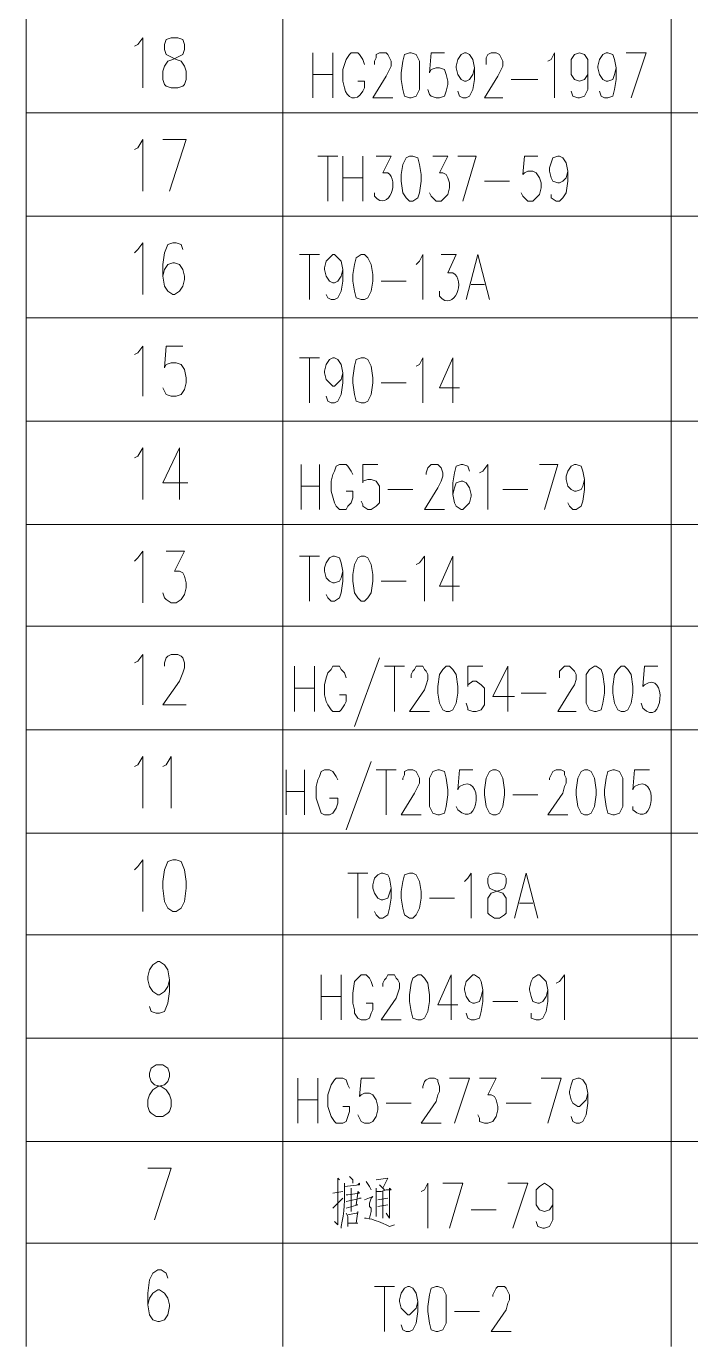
# Model space of a CAD drawing. Header units: millimetres. Extents: x 0 to 819, y 0 to 1152.
# Drawn here: x 569.3 to 641.1, y 153.7 to 295.5 of the extents above; entities that cross this region are included whole.
import ezdxf

# ---------------------------------------------------------------- set-up
doc = ezdxf.new("R2010")
doc.units = ezdxf.units.MM
doc.layers.add('1', color=7, linetype='Continuous')

msp = doc.modelspace()

# ---------------------------------------------------------------- linework, layer by layer
at = {"layer": '1', "color": 0, "lineweight": 18}
for points in [[(569.34, 297.321732), (569.34, 286.161732)], [(569.34, 286.161732), (569.34, 275.001732)], [(569.34, 275.001732), (569.34, 264.021732)], [(569.34, 264.021732), (569.34, 252.861732)], [(569.34, 252.861732), (569.34, 241.701732)], [(569.34, 241.701732), (569.34, 230.721732)], [(569.34, 230.721732), (569.34, 219.561732)], [(569.34, 219.561732), (569.34, 208.401732)], [(569.34, 208.401732), (569.34, 197.421732)], [(569.34, 197.421732), (569.34, 186.261732)], [(569.34, 186.261732), (569.34, 175.101732)], [(569.34, 175.101732), (569.34, 164.121732)], [(569.34, 164.121732), (569.34, 152.961732)]]:
    msp.add_lwpolyline(points, dxfattribs=at)
at = {"layer": '1', "color": 0, "lineweight": 9}
for points in [[(597.06, 286.161732), (597.06, 297.321732)], [(639, 286.161732), (639, 297.321732)], [(581.04, 293.361732), (581.4, 293.541732), (581.94, 294.261732), (581.94, 288.861732)], [(585, 294.261732), (584.46, 294.081732), (584.28, 293.541732), (584.28, 293.001732), (584.46, 292.461732), (584.82, 292.281732), (585.54, 291.921732), (586.08, 291.741732), (586.44, 291.201732), (586.62, 290.661732), (586.62, 289.761732), (586.44, 289.221732), (586.26, 289.041732), (585.72, 288.861732), (585, 288.861732), (584.46, 289.041732), (584.28, 289.221732), (584.1, 289.761732), (584.1, 290.661732), (584.28, 291.201732), (584.64, 291.741732), (585.18, 291.921732), (585.9, 292.281732), (586.26, 292.461732), (586.44, 293.001732), (586.44, 293.541732), (586.26, 294.081732), (585.72, 294.261732), (585, 294.261732)], [(600.3, 287.781732), (600.3, 292.641732)], [(602.46, 292.641732), (602.46, 287.781732)], [(606.96, 291.381732), (606.96, 291.741732), (607.14, 292.101732), (607.14, 292.461732), (607.5, 292.641732), (608.22, 292.641732), (608.4, 292.461732), (608.58, 292.101732), (608.76, 291.741732), (608.76, 291.201732), (608.58, 290.841732), (608.22, 290.121732), (606.78, 287.781732), (608.94, 287.781732)], [(610.74, 292.641732), (610.2, 292.461732), (610.02, 291.741732), (609.84, 290.481732), (609.84, 289.761732), (610.02, 288.681732), (610.2, 287.961732), (610.74, 287.781732), (610.92, 287.781732), (611.46, 287.961732), (611.82, 288.681732), (611.82, 289.761732), (611.82, 290.481732), (611.82, 291.741732), (611.46, 292.461732), (610.92, 292.641732), (610.74, 292.641732)], [(614.52, 292.641732), (613.08, 292.641732), (612.9, 290.481732), (613.08, 290.841732), (613.62, 291.021732), (613.98, 291.021732), (614.52, 290.841732), (614.7, 290.301732), (614.88, 289.581732), (614.88, 289.221732), (614.7, 288.501732), (614.52, 287.961732), (613.98, 287.781732), (613.62, 287.781732), (613.08, 287.961732), (612.9, 288.141732), (612.72, 288.681732)], [(617.76, 291.021732), (617.58, 290.301732), (617.22, 289.761732), (616.86, 289.581732), (616.68, 289.581732), (616.32, 289.761732), (615.96, 290.301732), (615.78, 291.021732), (615.78, 291.201732), (615.96, 291.921732), (616.32, 292.461732), (616.68, 292.641732), (616.86, 292.641732), (617.22, 292.461732), (617.58, 291.921732), (617.76, 291.021732), (617.76, 289.761732), (617.58, 288.681732), (617.22, 287.961732), (616.86, 287.781732), (616.5, 287.781732), (616.14, 287.961732), (615.96, 288.501732)], [(619.02, 291.381732), (619.02, 291.741732), (619.02, 292.101732), (619.2, 292.461732), (619.56, 292.641732), (620.1, 292.641732), (620.46, 292.461732), (620.64, 292.101732), (620.82, 291.741732), (620.82, 291.201732), (620.64, 290.841732), (620.28, 290.121732), (618.84, 287.781732), (620.82, 287.781732)], [(625.68, 291.741732), (626.04, 291.921732), (626.4, 292.641732), (626.4, 287.781732)], [(630, 291.021732), (630, 290.301732), (629.64, 289.761732), (629.1, 289.581732), (629.1, 289.581732), (628.56, 289.761732), (628.2, 290.301732), (628.2, 291.021732), (628.2, 291.201732), (628.2, 291.921732), (628.56, 292.461732), (629.1, 292.641732), (629.1, 292.641732), (629.64, 292.461732), (630, 291.921732), (630, 291.021732), (630, 289.761732), (630, 288.681732), (629.64, 287.961732), (629.1, 287.781732), (628.92, 287.781732), (628.38, 287.961732), (628.2, 288.501732)], [(633.06, 291.021732), (632.88, 290.301732), (632.7, 289.761732), (632.16, 289.581732), (631.98, 289.581732), (631.62, 289.761732), (631.26, 290.301732), (631.08, 291.021732), (631.08, 291.201732), (631.26, 291.921732), (631.62, 292.461732), (631.98, 292.641732), (632.16, 292.641732), (632.7, 292.461732), (632.88, 291.921732), (633.06, 291.021732), (633.06, 289.761732), (632.88, 288.681732), (632.7, 287.961732), (632.16, 287.781732), (631.8, 287.781732), (631.44, 287.961732), (631.26, 288.501732)], [(634.14, 292.641732), (636.3, 292.641732), (634.68, 287.781732)], [(600.3, 290.301732), (602.46, 290.301732)], [(621.72, 289.761732), (624.6, 289.761732)], [(819.18, 286.161732), (569.34, 286.161732)], [(819.18, 286.161732), (569.34, 286.161732)], [(597.06, 275.001732), (597.06, 286.161732)], [(639, 275.001732), (639, 286.161732)], [(581.04, 282.201732), (581.4, 282.381732), (581.94, 283.281732), (581.94, 277.701732)], [(584.1, 283.281732), (586.62, 283.281732), (584.82, 277.701732)], [(600.84, 281.481732), (603, 281.481732)], [(601.92, 281.481732), (601.92, 276.621732)], [(603.54, 276.621732), (603.54, 281.481732)], [(605.7, 281.481732), (605.7, 276.621732)], [(610.74, 281.481732), (610.38, 281.301732), (610.02, 280.581732), (609.84, 279.501732), (609.84, 278.781732), (610.02, 277.521732), (610.38, 276.981732), (610.74, 276.621732), (611.1, 276.621732), (611.64, 276.981732), (611.82, 277.521732), (612, 278.781732), (612, 279.501732), (611.82, 280.581732), (611.64, 281.301732), (611.1, 281.481732), (610.74, 281.481732)], [(613.26, 281.481732), (614.88, 281.481732), (613.98, 279.681732), (614.34, 279.681732), (614.7, 279.501732), (614.88, 279.141732), (615.06, 278.601732), (615.06, 278.061732), (614.88, 277.341732), (614.52, 276.981732), (614.16, 276.621732), (613.62, 276.621732), (613.26, 276.981732), (613.08, 277.161732), (612.9, 277.521732)], [(615.96, 281.481732), (617.94, 281.481732), (616.5, 276.621732)], [(624.6, 281.481732), (623.16, 281.481732), (622.98, 279.501732), (623.16, 279.681732), (623.52, 279.861732), (624.06, 279.861732), (624.42, 279.681732), (624.78, 279.141732), (624.96, 278.601732), (624.96, 278.061732), (624.78, 277.341732), (624.42, 276.981732), (624.06, 276.621732), (623.52, 276.621732), (623.16, 276.981732), (622.98, 277.161732), (622.8, 277.521732)], [(627.84, 279.861732), (627.66, 279.141732), (627.3, 278.781732), (626.94, 278.601732), (626.76, 278.601732), (626.22, 278.781732), (626.04, 279.141732), (625.86, 279.861732), (625.86, 280.221732), (626.04, 280.761732), (626.22, 281.301732), (626.76, 281.481732), (626.94, 281.481732), (627.3, 281.301732), (627.66, 280.761732), (627.84, 279.861732), (627.84, 278.781732), (627.66, 277.521732), (627.3, 276.981732), (626.94, 276.621732), (626.58, 276.621732), (626.04, 276.981732), (626.04, 277.341732)], [(603.54, 279.141732), (605.7, 279.141732)], [(618.84, 278.781732), (621.54, 278.781732)], [(819.18, 275.001732), (569.34, 275.001732)], [(819.18, 275.001732), (569.34, 275.001732)], [(597.06, 264.021732), (597.06, 275.001732)], [(639, 264.021732), (639, 275.001732)], [(581.04, 271.041732), (581.4, 271.401732), (581.94, 272.121732), (581.94, 266.541732)], [(586.26, 271.401732), (586.08, 271.941732), (585.54, 272.121732), (585.18, 272.121732), (584.64, 271.941732), (584.28, 271.041732), (584.1, 269.781732), (584.1, 268.521732), (584.28, 267.441732), (584.64, 266.901732), (585.18, 266.541732), (585.36, 266.541732), (585.9, 266.901732), (586.26, 267.441732), (586.44, 268.161732), (586.44, 268.521732), (586.26, 269.241732), (585.9, 269.781732), (585.36, 269.961732), (585.18, 269.961732), (584.64, 269.781732), (584.28, 269.241732), (584.1, 268.521732)], [(598.86, 270.861732), (601.02, 270.861732)], [(599.94, 270.861732), (599.94, 266.001732)], [(603.54, 269.241732), (603.36, 268.521732), (603, 267.981732), (602.64, 267.801732), (602.46, 267.801732), (602.1, 267.981732), (601.74, 268.521732), (601.56, 269.241732), (601.56, 269.421732), (601.74, 270.141732), (602.1, 270.501732), (602.46, 270.861732), (602.64, 270.861732), (603, 270.501732), (603.36, 270.141732), (603.54, 269.241732), (603.54, 267.981732), (603.36, 266.901732), (603, 266.181732), (602.64, 266.001732), (602.28, 266.001732), (601.92, 266.181732), (601.74, 266.541732)], [(605.52, 270.861732), (604.98, 270.501732), (604.8, 269.781732), (604.62, 268.701732), (604.62, 267.981732), (604.8, 266.901732), (604.98, 266.181732), (605.52, 266.001732), (605.88, 266.001732), (606.24, 266.181732), (606.6, 266.901732), (606.78, 267.981732), (606.78, 268.701732), (606.6, 269.781732), (606.24, 270.501732), (605.88, 270.861732), (605.52, 270.861732)], [(611.46, 269.781732), (611.82, 270.141732), (612.18, 270.861732), (612.18, 266.001732)], [(616.86, 266.001732), (618.12, 270.861732), (619.38, 266.001732)], [(607.68, 267.981732), (610.38, 267.981732)], [(617.4, 267.621732), (618.84, 267.621732)], [(819.18, 264.021732), (569.34, 264.021732)], [(819.18, 264.021732), (569.34, 264.021732)], [(597.06, 252.861732), (597.06, 264.021732)], [(639, 252.861732), (639, 264.021732)], [(581.04, 260.061732), (581.4, 260.241732), (581.94, 260.961732), (581.94, 255.561732)], [(586.26, 260.961732), (584.46, 260.961732), (584.28, 258.621732), (584.46, 258.981732), (585, 259.161732), (585.54, 259.161732), (586.08, 258.981732), (586.44, 258.441732), (586.62, 257.541732), (586.62, 257.001732), (586.44, 256.281732), (586.08, 255.741732), (585.54, 255.561732), (585, 255.561732), (584.46, 255.741732), (584.28, 256.101732), (584.1, 256.461732)], [(598.86, 259.701732), (601.02, 259.701732)], [(599.94, 259.701732), (599.94, 254.841732)], [(603.54, 258.081732), (603.36, 257.361732), (603, 257.001732), (602.64, 256.641732), (602.46, 256.641732), (602.1, 257.001732), (601.74, 257.361732), (601.56, 258.081732), (601.56, 258.261732), (601.74, 258.981732), (602.1, 259.521732), (602.46, 259.701732), (602.64, 259.701732), (603, 259.521732), (603.36, 258.981732), (603.54, 258.081732), (603.54, 257.001732), (603.36, 255.741732), (603, 255.021732), (602.64, 254.841732), (602.28, 254.841732), (601.92, 255.021732), (601.74, 255.561732)], [(605.52, 259.701732), (604.98, 259.521732), (604.8, 258.801732), (604.62, 257.541732), (604.62, 257.001732), (604.8, 255.741732), (604.98, 255.021732), (605.52, 254.841732), (605.88, 254.841732), (606.24, 255.021732), (606.6, 255.741732), (606.78, 257.001732), (606.78, 257.541732), (606.6, 258.801732), (606.24, 259.521732), (605.88, 259.701732), (605.52, 259.701732)], [(611.46, 258.801732), (611.82, 258.981732), (612.18, 259.701732), (612.18, 254.841732)], [(615.42, 259.701732), (613.98, 256.461732), (616.14, 256.461732)], [(615.42, 259.701732), (615.42, 254.841732)], [(607.68, 257.001732), (610.38, 257.001732)], [(819.18, 252.861732), (569.34, 252.861732)], [(819.18, 252.861732), (569.34, 252.861732)], [(597.06, 241.701732), (597.06, 252.861732)], [(639, 241.701732), (639, 252.861732)], [(581.04, 248.901732), (581.4, 249.081732), (581.94, 249.981732), (581.94, 244.401732)], [(585.9, 249.981732), (584.1, 246.201732), (586.8, 246.201732)], [(585.9, 249.981732), (585.9, 244.401732)], [(599.04, 243.321732), (599.04, 248.181732)], [(601.02, 248.181732), (601.02, 243.321732)], [(604.62, 247.101732), (604.44, 247.461732), (604.08, 248.001732), (603.9, 248.181732), (603.18, 248.181732), (602.82, 248.001732), (602.64, 247.461732), (602.46, 247.101732), (602.28, 246.381732), (602.28, 245.301732), (602.64, 244.041732), (602.82, 243.681732), (603.18, 243.321732), (603.9, 243.321732), (604.08, 243.681732), (604.44, 244.041732), (604.62, 244.581732), (604.62, 245.301732), (603.9, 245.301732)], [(607.32, 248.181732), (605.7, 248.181732), (605.7, 246.201732), (605.7, 246.381732), (606.24, 246.561732), (606.6, 246.561732), (607.14, 246.381732), (607.5, 245.841732), (607.5, 245.301732), (607.5, 244.761732), (607.5, 244.041732), (607.14, 243.681732), (606.6, 243.321732), (606.24, 243.321732), (605.7, 243.681732), (605.7, 243.861732), (605.52, 244.221732)], [(612.54, 247.101732), (612.54, 247.281732), (612.72, 247.821732), (612.9, 248.001732), (613.08, 248.181732), (613.8, 248.181732), (613.98, 248.001732), (614.16, 247.821732), (614.34, 247.281732), (614.34, 246.921732), (614.16, 246.381732), (613.8, 245.661732), (612.36, 243.321732), (614.52, 243.321732)], [(617.22, 247.461732), (617.04, 248.001732), (616.5, 248.181732), (616.32, 248.181732), (615.78, 248.001732), (615.6, 247.281732), (615.42, 246.201732), (615.42, 244.941732), (615.6, 244.041732), (615.78, 243.681732), (616.32, 243.321732), (616.5, 243.321732), (616.86, 243.681732), (617.22, 244.041732), (617.4, 244.761732), (617.4, 244.941732), (617.22, 245.661732), (616.86, 246.201732), (616.5, 246.381732), (616.32, 246.381732), (615.78, 246.201732), (615.6, 245.661732), (615.42, 244.941732)], [(618.3, 247.281732), (618.66, 247.461732), (619.2, 248.181732), (619.2, 243.321732)], [(624.78, 248.181732), (626.76, 248.181732), (625.32, 243.321732)], [(629.64, 246.561732), (629.46, 245.841732), (629.28, 245.481732), (628.74, 245.301732), (628.56, 245.301732), (628.2, 245.481732), (627.84, 245.841732), (627.66, 246.561732), (627.66, 246.921732), (627.84, 247.461732), (628.2, 248.001732), (628.56, 248.181732), (628.74, 248.181732), (629.28, 248.001732), (629.46, 247.461732), (629.64, 246.561732), (629.64, 245.481732), (629.46, 244.221732), (629.28, 243.681732), (628.74, 243.321732), (628.38, 243.321732), (628.02, 243.681732), (627.84, 244.041732)], [(599.04, 245.841732), (601.02, 245.841732)], [(608.4, 245.481732), (611.1, 245.481732)], [(620.82, 245.481732), (623.52, 245.481732)], [(819.18, 241.701732), (569.34, 241.701732)], [(819.18, 241.701732), (569.34, 241.701732)], [(597.06, 230.721732), (597.06, 241.701732)], [(639, 230.721732), (639, 241.701732)], [(581.04, 237.741732), (581.4, 238.101732), (581.94, 238.821732), (581.94, 233.241732)], [(584.46, 238.821732), (586.44, 238.821732), (585.36, 236.661732), (585.9, 236.661732), (586.26, 236.481732), (586.44, 236.121732), (586.62, 235.401732), (586.62, 234.861732), (586.44, 234.141732), (586.08, 233.601732), (585.54, 233.241732), (585, 233.241732), (584.46, 233.601732), (584.28, 233.781732), (584.1, 234.321732)], [(598.86, 238.281732), (601.02, 238.281732)], [(599.94, 238.281732), (599.94, 233.421732)], [(603.54, 236.661732), (603.36, 235.941732), (603.18, 235.581732), (602.64, 235.401732), (602.46, 235.401732), (602.1, 235.581732), (601.74, 235.941732), (601.56, 236.661732), (601.56, 237.021732), (601.74, 237.561732), (602.1, 238.101732), (602.46, 238.281732), (602.64, 238.281732), (603.18, 238.101732), (603.36, 237.561732), (603.54, 236.661732), (603.54, 235.581732), (603.36, 234.321732), (603.18, 233.781732), (602.64, 233.421732), (602.28, 233.421732), (601.92, 233.781732), (601.74, 234.141732)], [(605.52, 238.281732), (605.16, 238.101732), (604.8, 237.381732), (604.62, 236.301732), (604.62, 235.581732), (604.8, 234.321732), (605.16, 233.781732), (605.52, 233.421732), (605.88, 233.421732), (606.24, 233.781732), (606.6, 234.321732), (606.78, 235.581732), (606.78, 236.301732), (606.6, 237.381732), (606.24, 238.101732), (605.88, 238.281732), (605.52, 238.281732)], [(611.46, 237.381732), (611.82, 237.561732), (612.36, 238.281732), (612.36, 233.421732)], [(615.42, 238.281732), (613.98, 235.041732), (616.14, 235.041732)], [(615.42, 238.281732), (615.42, 233.421732)], [(607.68, 235.581732), (610.38, 235.581732)], [(819.18, 230.721732), (569.34, 230.721732)], [(819.18, 230.721732), (569.34, 230.721732)], [(597.06, 219.561732), (597.06, 230.721732)], [(639, 219.561732), (639, 230.721732)], [(581.04, 226.761732), (581.4, 226.941732), (581.94, 227.661732), (581.94, 222.261732)], [(584.28, 226.401732), (584.28, 226.761732), (584.46, 227.301732), (584.64, 227.481732), (585, 227.661732), (585.72, 227.661732), (586.08, 227.481732), (586.26, 227.301732), (586.44, 226.761732), (586.44, 226.221732), (586.26, 225.681732), (585.9, 224.781732), (584.1, 222.261732), (586.62, 222.261732)], [(607.5, 227.301732), (604.8, 219.921732)], [(598.32, 221.541732), (598.32, 226.401732)], [(600.48, 226.401732), (600.48, 221.541732)], [(603.9, 225.141732), (603.72, 225.681732), (603.36, 226.041732), (603.18, 226.401732), (602.46, 226.401732), (602.28, 226.041732), (601.92, 225.681732), (601.74, 225.141732), (601.56, 224.421732), (601.56, 223.341732), (601.74, 222.621732), (601.92, 222.261732), (602.28, 221.721732), (602.46, 221.541732), (603.18, 221.541732), (603.36, 221.721732), (603.72, 222.261732), (603.9, 222.621732), (603.9, 223.341732), (603.18, 223.341732)], [(608.04, 226.401732), (610.2, 226.401732)], [(609.12, 226.401732), (609.12, 221.541732)], [(610.92, 225.141732), (610.92, 225.501732), (611.1, 225.861732), (611.28, 226.041732), (611.46, 226.401732), (612.18, 226.401732), (612.36, 226.041732), (612.54, 225.861732), (612.72, 225.501732), (612.72, 224.961732), (612.54, 224.421732), (612.36, 223.881732), (610.74, 221.541732), (612.9, 221.541732)], [(614.7, 226.401732), (614.34, 226.041732), (613.98, 225.501732), (613.8, 224.241732), (613.8, 223.521732), (613.98, 222.441732), (614.34, 221.721732), (614.7, 221.541732), (615.06, 221.541732), (615.42, 221.721732), (615.78, 222.441732), (615.96, 223.521732), (615.96, 224.241732), (615.78, 225.501732), (615.42, 226.041732), (615.06, 226.401732), (614.7, 226.401732)], [(618.66, 226.401732), (617.04, 226.401732), (617.04, 224.241732), (617.04, 224.421732), (617.58, 224.781732), (617.94, 224.781732), (618.48, 224.421732), (618.84, 224.061732), (618.84, 223.341732), (618.84, 222.801732), (618.84, 222.261732), (618.48, 221.721732), (617.94, 221.541732), (617.58, 221.541732), (617.04, 221.721732), (617.04, 221.901732), (616.86, 222.441732)], [(621.36, 226.401732), (619.74, 223.161732), (622.08, 223.161732)], [(621.36, 226.401732), (621.36, 221.541732)], [(626.94, 225.141732), (626.94, 225.501732), (626.94, 225.861732), (627.12, 226.041732), (627.48, 226.401732), (628.02, 226.401732), (628.38, 226.041732), (628.56, 225.861732), (628.74, 225.501732), (628.74, 224.961732), (628.56, 224.421732), (628.2, 223.881732), (626.76, 221.541732), (628.74, 221.541732)], [(630.72, 226.401732), (630.18, 226.041732), (629.82, 225.501732), (629.82, 224.241732), (629.82, 223.521732), (629.82, 222.441732), (630.18, 221.721732), (630.72, 221.541732), (630.9, 221.541732), (631.44, 221.721732), (631.62, 222.441732), (631.8, 223.521732), (631.8, 224.241732), (631.62, 225.501732), (631.44, 226.041732), (630.9, 226.401732), (630.72, 226.401732)], [(633.6, 226.401732), (633.24, 226.041732), (632.88, 225.501732), (632.7, 224.241732), (632.7, 223.521732), (632.88, 222.441732), (633.24, 221.721732), (633.6, 221.541732), (633.96, 221.541732), (634.32, 221.721732), (634.68, 222.441732), (634.86, 223.521732), (634.86, 224.241732), (634.68, 225.501732), (634.32, 226.041732), (633.96, 226.401732), (633.6, 226.401732)], [(598.32, 224.061732), (600.48, 224.061732)], [(622.8, 223.521732), (625.5, 223.521732)], [(819.18, 219.561732), (569.34, 219.561732)], [(819.18, 219.561732), (569.34, 219.561732)], [(597.06, 208.401732), (597.06, 219.561732)], [(639, 208.401732), (639, 219.561732)], [(581.04, 215.601732), (581.4, 215.781732), (581.94, 216.681732), (581.94, 211.101732)], [(584.1, 215.601732), (584.46, 215.781732), (585, 216.681732), (585, 211.101732)], [(606.6, 216.141732), (603.9, 208.761732)], [(597.42, 210.381732), (597.42, 215.241732)], [(599.4, 215.241732), (599.4, 210.381732)], [(603, 214.161732), (602.82, 214.521732), (602.46, 215.061732), (602.1, 215.241732), (601.56, 215.241732), (601.2, 215.061732), (601.02, 214.521732), (600.84, 214.161732), (600.66, 213.441732), (600.66, 212.181732), (600.84, 211.641732), (601.02, 211.101732), (601.2, 210.561732), (601.56, 210.381732), (602.1, 210.381732), (602.46, 210.561732), (602.82, 211.101732), (603, 211.641732), (603, 212.181732), (602.1, 212.181732)], [(607.14, 215.241732), (609.3, 215.241732)], [(608.22, 215.241732), (608.22, 210.381732)], [(610.02, 214.161732), (610.02, 214.341732), (610.2, 214.701732), (610.2, 215.061732), (610.56, 215.241732), (611.1, 215.241732), (611.46, 215.061732), (611.64, 214.701732), (611.82, 214.341732), (611.82, 213.801732), (611.64, 213.441732), (611.28, 212.721732), (609.84, 210.381732), (612, 210.381732)], [(613.8, 215.241732), (613.26, 215.061732), (612.9, 214.341732), (612.9, 213.081732), (612.9, 212.541732), (612.9, 211.281732), (613.26, 210.561732), (613.8, 210.381732), (613.98, 210.381732), (614.52, 210.561732), (614.7, 211.281732), (614.88, 212.541732), (614.88, 213.081732), (614.7, 214.341732), (614.52, 215.061732), (613.98, 215.241732), (613.8, 215.241732)], [(619.74, 215.241732), (619.38, 215.061732), (619.02, 214.341732), (618.84, 213.081732), (618.84, 212.541732), (619.02, 211.281732), (619.38, 210.561732), (619.74, 210.381732), (620.1, 210.381732), (620.46, 210.561732), (620.82, 211.281732), (621, 212.541732), (621, 213.081732), (620.82, 214.341732), (620.46, 215.061732), (620.1, 215.241732), (619.74, 215.241732)], [(625.86, 214.161732), (625.86, 214.341732), (626.04, 214.701732), (626.22, 215.061732), (626.58, 215.241732), (627.12, 215.241732), (627.48, 215.061732), (627.48, 214.701732), (627.66, 214.341732), (627.66, 213.801732), (627.48, 213.441732), (627.3, 212.721732), (625.68, 210.381732), (627.84, 210.381732)], [(629.64, 215.241732), (629.28, 215.061732), (628.92, 214.341732), (628.74, 213.081732), (628.74, 212.541732), (628.92, 211.281732), (629.28, 210.561732), (629.64, 210.381732), (630, 210.381732), (630.36, 210.561732), (630.72, 211.281732), (630.9, 212.541732), (630.9, 213.081732), (630.72, 214.341732), (630.36, 215.061732), (630, 215.241732), (629.64, 215.241732)], [(632.7, 215.241732), (632.16, 215.061732), (631.98, 214.341732), (631.8, 213.081732), (631.8, 212.541732), (631.98, 211.281732), (632.16, 210.561732), (632.7, 210.381732), (632.88, 210.381732), (633.42, 210.561732), (633.78, 211.281732), (633.78, 212.541732), (633.78, 213.081732), (633.78, 214.341732), (633.42, 215.061732), (632.88, 215.241732), (632.7, 215.241732)], [(597.42, 212.901732), (599.4, 212.901732)], [(621.9, 212.541732), (624.6, 212.541732)], [(819.18, 208.401732), (569.34, 208.401732)], [(819.18, 208.401732), (569.34, 208.401732)], [(597.06, 197.421732), (597.06, 208.401732)], [(639, 197.421732), (639, 208.401732)], [(581.04, 204.441732), (581.4, 204.801732), (581.94, 205.521732), (581.94, 199.941732)], [(585.18, 205.521732), (584.64, 205.341732), (584.28, 204.441732), (584.1, 203.181732), (584.1, 202.461732), (584.28, 201.021732), (584.64, 200.301732), (585.18, 199.941732), (585.54, 199.941732), (586.08, 200.301732), (586.44, 201.021732), (586.62, 202.461732), (586.62, 203.181732), (586.44, 204.441732), (586.08, 205.341732), (585.54, 205.521732), (585.18, 205.521732)], [(604.08, 204.081732), (606.24, 204.081732)], [(605.16, 204.081732), (605.16, 199.221732)], [(608.76, 202.461732), (608.58, 201.921732), (608.4, 201.381732), (607.86, 201.201732), (607.68, 201.201732), (607.32, 201.381732), (606.96, 201.921732), (606.78, 202.461732), (606.78, 202.821732), (606.96, 203.541732), (607.32, 203.901732), (607.68, 204.081732), (607.86, 204.081732), (608.4, 203.901732), (608.58, 203.541732), (608.76, 202.461732), (608.76, 201.381732), (608.58, 200.301732), (608.4, 199.581732), (607.86, 199.221732), (607.5, 199.221732), (607.14, 199.581732), (606.96, 199.941732)], [(610.74, 204.081732), (610.2, 203.901732), (610.02, 203.181732), (609.84, 202.101732), (609.84, 201.381732), (610.02, 200.301732), (610.2, 199.581732), (610.74, 199.221732), (611.1, 199.221732), (611.46, 199.581732), (611.82, 200.301732), (612, 201.381732), (612, 202.101732), (611.82, 203.181732), (611.46, 203.901732), (611.1, 204.081732), (610.74, 204.081732)], [(616.68, 203.181732), (617.04, 203.541732), (617.4, 204.081732), (617.4, 199.221732)], [(619.92, 204.081732), (619.38, 203.901732), (619.2, 203.541732), (619.2, 203.001732), (619.38, 202.461732), (619.74, 202.281732), (620.28, 202.101732), (620.82, 201.921732), (621.18, 201.381732), (621.18, 200.841732), (621.18, 200.301732), (621.18, 199.761732), (621, 199.581732), (620.46, 199.221732), (619.92, 199.221732), (619.38, 199.581732), (619.2, 199.761732), (619.2, 200.301732), (619.2, 200.841732), (619.2, 201.381732), (619.56, 201.921732), (620.1, 202.101732), (620.64, 202.281732), (621, 202.461732), (621.18, 203.001732), (621.18, 203.541732), (621, 203.901732), (620.46, 204.081732), (619.92, 204.081732)], [(622.08, 199.221732), (623.34, 204.081732), (624.6, 199.221732)], [(612.9, 201.381732), (615.6, 201.381732)], [(622.62, 200.841732), (624.06, 200.841732)], [(819.18, 197.421732), (569.34, 197.421732)], [(819.18, 197.421732), (569.34, 197.421732)], [(597.06, 186.261732), (597.06, 197.421732)], [(639, 186.261732), (639, 197.421732)], [(584.82, 192.561732), (584.64, 191.841732), (584.28, 191.301732), (583.74, 190.941732), (583.56, 190.941732), (583.02, 191.301732), (582.66, 191.841732), (582.48, 192.561732), (582.48, 192.921732), (582.66, 193.641732), (583.02, 194.181732), (583.56, 194.541732), (583.74, 194.541732), (584.28, 194.181732), (584.64, 193.641732), (584.82, 192.561732), (584.82, 191.301732), (584.64, 190.041732), (584.28, 189.141732), (583.74, 188.961732), (583.38, 188.961732), (582.84, 189.141732), (582.66, 189.681732)], [(601.2, 188.241732), (601.2, 193.101732)], [(603.36, 193.101732), (603.36, 188.241732)], [(606.78, 191.841732), (606.6, 192.381732), (606.42, 192.741732), (606.06, 193.101732), (605.52, 193.101732), (605.16, 192.741732), (604.8, 192.381732), (604.62, 191.121732), (604.62, 190.041732), (604.8, 189.321732), (604.8, 188.961732), (605.16, 188.421732), (605.52, 188.241732), (606.06, 188.241732), (606.42, 188.421732), (606.6, 188.961732), (606.78, 189.321732), (606.78, 190.041732), (606.06, 190.041732)], [(607.86, 191.841732), (607.86, 192.201732), (608.04, 192.561732), (608.22, 192.741732), (608.4, 193.101732), (609.12, 193.101732), (609.3, 192.741732), (609.48, 192.561732), (609.66, 192.201732), (609.66, 191.661732), (609.48, 191.121732), (609.3, 190.581732), (607.68, 188.241732), (609.84, 188.241732)], [(611.64, 193.101732), (611.1, 192.741732), (610.92, 192.201732), (610.74, 190.941732), (610.74, 190.221732), (610.92, 189.141732), (611.1, 188.421732), (611.64, 188.241732), (612, 188.241732), (612.36, 188.421732), (612.72, 189.141732), (612.9, 190.221732), (612.9, 190.941732), (612.72, 192.201732), (612.36, 192.741732), (612, 193.101732), (611.64, 193.101732)], [(615.24, 193.101732), (613.8, 189.861732), (615.96, 189.861732)], [(615.24, 193.101732), (615.24, 188.241732)], [(618.66, 191.481732), (618.48, 190.761732), (618.3, 190.221732), (617.76, 190.041732), (617.58, 190.041732), (617.22, 190.221732), (616.86, 190.761732), (616.68, 191.481732), (616.68, 191.661732), (616.86, 192.381732), (617.22, 192.741732), (617.58, 193.101732), (617.76, 193.101732), (618.3, 192.741732), (618.48, 192.381732), (618.66, 191.481732), (618.66, 190.221732), (618.48, 189.141732), (618.3, 188.421732), (617.76, 188.241732), (617.4, 188.241732), (617.04, 188.421732), (616.86, 188.961732)], [(625.68, 191.481732), (625.5, 190.761732), (625.14, 190.221732), (624.78, 190.041732), (624.6, 190.041732), (624.06, 190.221732), (623.88, 190.761732), (623.7, 191.481732), (623.7, 191.661732), (623.88, 192.381732), (624.06, 192.741732), (624.6, 193.101732), (624.78, 193.101732), (625.14, 192.741732), (625.5, 192.381732), (625.68, 191.481732), (625.68, 190.221732), (625.5, 189.141732), (625.14, 188.421732), (624.78, 188.241732), (624.42, 188.241732), (623.88, 188.421732), (623.88, 188.961732)], [(626.58, 192.201732), (626.94, 192.381732), (627.48, 193.101732), (627.48, 188.241732)], [(601.2, 190.761732), (603.36, 190.761732)], [(619.74, 190.221732), (622.44, 190.221732)], [(819.18, 186.261732), (569.34, 186.261732)], [(819.18, 186.261732), (569.34, 186.261732)], [(597.06, 175.101732), (597.06, 186.261732)], [(639, 175.101732), (639, 186.261732)], [(583.38, 183.381732), (582.84, 183.021732), (582.66, 182.481732), (582.66, 182.121732), (582.84, 181.581732), (583.2, 181.221732), (583.92, 181.041732), (584.46, 180.681732), (584.82, 180.141732), (585, 179.601732), (585, 178.881732), (584.82, 178.341732), (584.64, 178.161732), (584.1, 177.801732), (583.38, 177.801732), (582.84, 178.161732), (582.66, 178.341732), (582.48, 178.881732), (582.48, 179.601732), (582.66, 180.141732), (583.02, 180.681732), (583.56, 181.041732), (584.28, 181.221732), (584.64, 181.581732), (584.82, 182.121732), (584.82, 182.481732), (584.64, 183.021732), (584.1, 183.381732), (583.38, 183.381732)], [(598.68, 177.081732), (598.68, 181.941732)], [(600.84, 181.941732), (600.84, 177.081732)], [(604.26, 180.861732), (604.08, 181.221732), (603.9, 181.761732), (603.54, 181.941732), (602.82, 181.941732), (602.64, 181.761732), (602.28, 181.221732), (601.92, 180.141732), (601.92, 178.881732), (602.1, 178.341732), (602.28, 177.801732), (602.64, 177.261732), (602.82, 177.081732), (603.54, 177.081732), (603.9, 177.261732), (604.08, 177.801732), (604.26, 178.341732), (604.26, 178.881732), (603.54, 178.881732)], [(606.96, 181.941732), (605.52, 181.941732), (605.34, 179.961732), (605.52, 180.141732), (605.88, 180.321732), (606.42, 180.321732), (606.78, 180.141732), (607.14, 179.601732), (607.32, 178.881732), (607.32, 178.521732), (607.14, 177.801732), (606.78, 177.261732), (606.42, 177.081732), (605.88, 177.081732), (605.52, 177.261732), (605.34, 177.621732), (605.16, 177.981732)], [(612.18, 180.861732), (612.18, 181.041732), (612.36, 181.581732), (612.54, 181.761732), (612.9, 181.941732), (613.44, 181.941732), (613.8, 181.761732), (613.8, 181.581732), (613.98, 181.041732), (613.98, 180.501732), (613.8, 180.141732), (613.62, 179.421732), (612, 177.081732), (614.16, 177.081732)], [(615.06, 181.941732), (617.22, 181.941732), (615.6, 177.081732)], [(618.3, 181.941732), (620.1, 181.941732), (619.2, 180.141732), (619.56, 180.141732), (619.92, 179.961732), (620.1, 179.601732), (620.28, 178.881732), (620.28, 178.521732), (620.1, 177.801732), (619.74, 177.261732), (619.2, 177.081732), (618.84, 177.081732), (618.3, 177.261732), (618.3, 177.621732), (618.12, 177.981732)], [(624.96, 181.941732), (627.12, 181.941732), (625.68, 177.081732)], [(630, 180.321732), (629.82, 179.601732), (629.46, 179.241732), (629.1, 178.881732), (628.92, 178.881732), (628.38, 179.241732), (628.2, 179.601732), (628.02, 180.321732), (628.02, 180.501732), (628.2, 181.221732), (628.38, 181.761732), (628.92, 181.941732), (629.1, 181.941732), (629.46, 181.761732), (629.82, 181.221732), (630, 180.321732), (630, 179.241732), (629.82, 177.981732), (629.46, 177.261732), (629.1, 177.081732), (628.74, 177.081732), (628.38, 177.261732), (628.2, 177.801732)], [(598.68, 179.601732), (600.84, 179.601732)], [(608.22, 179.241732), (610.92, 179.241732)], [(621.18, 179.241732), (623.88, 179.241732)], [(819.18, 175.101732), (569.34, 175.101732)], [(819.18, 175.101732), (569.34, 175.101732)], [(597.06, 164.121732), (597.06, 175.101732)], [(639, 164.121732), (639, 175.101732)], [(582.48, 172.221732), (585, 172.221732), (583.2, 166.641732)], [(603, 171.141732), (603, 171.141732), (603.18, 170.961732), (603, 171.141732), (603, 166.101732), (602.64, 166.461732)], [(603.72, 170.241732), (605.34, 170.421732), (605.34, 170.601732), (605.16, 170.421732)], [(604.26, 171.321732), (604.62, 170.961732), (604.62, 170.601732)], [(606.06, 170.781732), (606.42, 170.241732), (606.6, 169.881732)], [(607.14, 170.961732), (608.4, 171.141732), (608.4, 171.141732), (607.86, 170.061732), (607.5, 170.421732), (607.86, 170.061732), (608.04, 169.881732)], [(612, 169.701732), (612.36, 169.881732), (612.72, 170.601732), (612.72, 165.741732)], [(614.34, 170.601732), (616.5, 170.601732), (615.06, 165.741732)], [(621.36, 170.601732), (623.52, 170.601732), (621.9, 165.741732)], [(626.22, 168.981732), (626.22, 168.261732), (625.86, 167.721732), (625.32, 167.541732), (625.32, 167.541732), (624.78, 167.721732), (624.42, 168.261732), (624.42, 168.981732), (624.42, 169.161732), (624.42, 169.881732), (624.78, 170.241732), (625.32, 170.601732), (625.32, 170.601732), (625.86, 170.241732), (626.22, 169.881732), (626.22, 168.981732), (626.22, 167.721732), (626.22, 166.641732), (625.86, 165.921732), (625.32, 165.741732), (625.14, 165.741732), (624.6, 165.921732), (624.42, 166.461732)], [(602.46, 169.521732), (603.54, 169.701732)], [(602.46, 167.901732), (602.46, 167.901732), (602.64, 168.081732), (603.54, 168.981732)], [(603.9, 169.341732), (604.08, 169.341732), (604.08, 169.341732), (605.34, 169.521732), (605.16, 169.701732), (605.16, 169.521732), (604.98, 168.261732), (605.16, 168.261732), (603.9, 167.901732)], [(603.9, 168.621732), (605.52, 168.981732), (605.52, 168.981732), (605.34, 168.981732)], [(604.44, 170.061732), (604.44, 169.881732), (604.44, 167.541732)], [(605.88, 168.801732), (606.78, 169.161732), (606.78, 169.161732), (606.6, 168.981732), (606.42, 168.441732), (606.42, 168.261732), (606.42, 168.081732), (606.6, 167.901732), (606.6, 167.541732), (606.42, 166.821732)], [(607.14, 170.061732), (607.14, 169.521732), (607.14, 167.001732), (607.14, 167.361732), (607.14, 167.721732)], [(607.14, 169.701732), (607.68, 169.701732), (608.22, 169.881732), (608.76, 169.881732), (608.58, 170.061732), (608.58, 168.621732), (608.58, 167.721732), (608.58, 167.001732), (608.58, 166.821732), (608.22, 167.361732)], [(607.32, 168.801732), (608.4, 168.981732)], [(607.86, 169.701732), (607.86, 166.821732), (607.86, 167.181732), (607.86, 167.721732)], [(603.9, 167.361732), (604.08, 167.001732), (604.08, 165.921732), (604.08, 166.101732), (604.08, 166.281732), (605.16, 166.281732), (604.98, 166.281732), (605.16, 167.541732), (605.16, 167.361732), (604.98, 167.361732), (604.08, 167.181732)], [(607.32, 168.081732), (608.4, 168.261732)], [(617.4, 167.721732), (620.1, 167.721732)], [(819.18, 164.121732), (569.34, 164.121732)], [(819.18, 164.121732), (569.34, 164.121732)], [(597.06, 152.961732), (597.06, 164.121732)], [(639, 152.961732), (639, 164.121732)], [(584.64, 160.341732), (584.46, 160.881732), (583.92, 161.241732), (583.56, 161.241732), (583.02, 160.881732), (582.66, 160.161732), (582.48, 158.721732), (582.48, 157.461732), (582.66, 156.381732), (583.02, 155.841732), (583.56, 155.661732), (583.74, 155.661732), (584.28, 155.841732), (584.64, 156.381732), (584.82, 157.281732), (584.82, 157.461732), (584.64, 158.181732), (584.28, 158.721732), (583.74, 159.081732), (583.56, 159.081732), (583.02, 158.721732), (582.66, 158.181732), (582.48, 157.461732)], [(606.96, 159.441732), (609.12, 159.441732)], [(608.04, 159.441732), (608.04, 154.581732)], [(611.64, 157.821732), (611.46, 157.101732), (611.1, 156.741732), (610.74, 156.381732), (610.56, 156.381732), (610.2, 156.741732), (609.84, 157.101732), (609.66, 157.821732), (609.66, 158.001732), (609.84, 158.721732), (610.2, 159.261732), (610.56, 159.441732), (610.74, 159.441732), (611.1, 159.261732), (611.46, 158.721732), (611.64, 157.821732), (611.64, 156.741732), (611.46, 155.481732), (611.1, 154.761732), (610.74, 154.581732), (610.38, 154.581732), (610.02, 154.761732), (609.84, 155.301732)], [(613.62, 159.441732), (613.08, 159.261732), (612.9, 158.541732), (612.72, 157.281732), (612.72, 156.741732), (612.9, 155.481732), (613.08, 154.761732), (613.62, 154.581732), (613.8, 154.581732), (614.34, 154.761732), (614.7, 155.481732), (614.7, 156.741732), (614.7, 157.281732), (614.7, 158.541732), (614.34, 159.261732), (613.8, 159.441732), (613.62, 159.441732)], [(619.74, 158.361732), (619.74, 158.541732), (619.92, 158.901732), (620.1, 159.261732), (620.28, 159.441732), (621, 159.441732), (621.18, 159.261732), (621.36, 158.901732), (621.54, 158.541732), (621.54, 158.001732), (621.36, 157.641732), (621.18, 156.921732), (619.56, 154.581732), (621.72, 154.581732)], [(615.6, 156.741732), (618.3, 156.741732)]]:
    msp.add_lwpolyline(points, dxfattribs=at)
for points, knots in [([(605.88, 291.381732), (605.88, 291.381732), (605.7, 291.921732), (605.7, 291.921732), (605.7, 291.921732), (605.34, 292.461732), (605.34, 292.461732), (605.34, 292.461732), (605.16, 292.641732), (605.16, 292.641732), (605.16, 292.641732), (604.44, 292.641732), (604.44, 292.641732), (604.44, 292.641732), (604.26, 292.461732), (604.26, 292.461732), (604.26, 292.461732), (603.9, 291.921732), (603.9, 291.921732), (603.9, 291.921732), (603.72, 291.381732), (603.72, 291.381732), (603.72, 291.381732), (603.54, 290.841732), (603.54, 290.841732), (603.54, 290.841732), (603.54, 289.581732), (603.54, 289.581732), (603.54, 289.581732), (603.72, 288.861732), (603.72, 288.861732), (603.9, 287.781732), (604.98, 287.241732), (605.7, 288.501732), (605.7, 288.501732), (605.88, 288.861732), (605.88, 288.861732), (605.88, 288.861732), (605.88, 289.581732), (605.88, 289.581732), (605.88, 289.581732), (605.16, 289.581732), (605.16, 289.581732)], [0, 0, 0, 0, 1, 1, 1, 2, 2, 2, 3, 3, 3, 4, 4, 4, 5, 5, 5, 6, 6, 6, 7, 7, 7, 8, 8, 8, 9, 9, 9, 10, 10, 10, 11, 11, 11, 12, 12, 12, 13, 13, 13, 14, 14, 14, 14]), ([(607.14, 281.481732), (607.14, 281.481732), (608.76, 281.481732), (608.76, 281.481732), (608.76, 281.481732), (607.86, 279.681732), (607.86, 279.681732), (607.86, 279.681732), (608.4, 279.681732), (608.4, 279.681732), (609.66, 278.961732), (608.58, 275.361732), (606.96, 277.161732), (606.96, 277.161732), (606.96, 277.521732), (606.96, 277.521732)], [0, 0, 0, 0, 1, 1, 1, 2, 2, 2, 3, 3, 3, 4, 4, 4, 5, 5, 5, 5]), ([(614.16, 270.861732), (614.16, 270.861732), (615.78, 270.861732), (615.78, 270.861732), (615.78, 270.861732), (614.88, 268.881732), (614.88, 268.881732), (614.88, 268.881732), (615.42, 268.881732), (615.42, 268.881732), (616.86, 268.161732), (615.6, 264.561732), (613.98, 266.361732), (613.98, 266.361732), (613.98, 266.901732), (613.98, 266.901732)], [0, 0, 0, 0, 1, 1, 1, 2, 2, 2, 3, 3, 3, 4, 4, 4, 5, 5, 5, 5]), ([(637.56, 226.401732), (637.56, 226.401732), (636.12, 226.401732), (636.12, 226.401732), (636.12, 226.401732), (635.94, 224.241732), (635.94, 224.241732), (635.94, 224.241732), (636.12, 224.421732), (636.12, 224.421732), (638.64, 226.041732), (638.1, 219.561732), (635.94, 221.901732), (635.94, 221.901732), (635.76, 222.441732), (635.76, 222.441732)], [0, 0, 0, 0, 1, 1, 1, 2, 2, 2, 3, 3, 3, 4, 4, 4, 5, 5, 5, 5]), ([(617.58, 215.241732), (617.58, 215.241732), (616.14, 215.241732), (616.14, 215.241732), (616.14, 215.241732), (615.96, 213.081732), (615.96, 213.081732), (615.96, 213.081732), (616.14, 213.441732), (616.14, 213.441732), (618.84, 215.061732), (618.3, 208.581732), (615.96, 210.921732), (615.96, 210.921732), (615.78, 211.281732), (615.78, 211.281732)], [0, 0, 0, 0, 1, 1, 1, 2, 2, 2, 3, 3, 3, 4, 4, 4, 5, 5, 5, 5]), ([(636.66, 215.241732), (636.66, 215.241732), (635.04, 215.241732), (635.04, 215.241732), (635.04, 215.241732), (634.86, 213.081732), (634.86, 213.081732), (634.86, 213.081732), (635.04, 213.441732), (635.04, 213.441732), (637.74, 215.061732), (637.2, 208.581732), (634.86, 210.921732), (634.86, 210.921732), (634.86, 211.281732), (634.86, 211.281732)], [0, 0, 0, 0, 1, 1, 1, 2, 2, 2, 3, 3, 3, 4, 4, 4, 5, 5, 5, 5]), ([(603.72, 170.601732), (603.72, 170.601732), (603.72, 170.241732), (603.72, 170.241732), (603.72, 168.981732), (603.72, 167.361732), (603.36, 165.921732), (603.36, 165.921732), (603.36, 165.741732), (603.36, 165.741732)], [0, 0, 0, 0, 1, 1, 1, 2, 2, 2, 3, 3, 3, 3]), ([(605.88, 166.821732), (605.88, 166.821732), (606.06, 166.821732), (606.06, 166.821732), (606.96, 166.641732), (607.32, 166.461732), (608.22, 166.101732), (608.22, 166.101732), (608.58, 165.921732), (608.58, 165.921732), (608.58, 165.921732), (609.12, 166.101732), (609.12, 166.101732), (609.12, 166.101732), (608.58, 165.921732), (608.58, 165.921732), (608.58, 165.921732), (608.22, 166.101732), (608.22, 166.101732)], [0, 0, 0, 0, 1, 1, 1, 2, 2, 2, 3, 3, 3, 4, 4, 4, 5, 5, 5, 6, 6, 6, 6])]:
    msp.add_open_spline(points, degree=3, knots=knots, dxfattribs=at)

doc.saveas('drawing.dxf')
